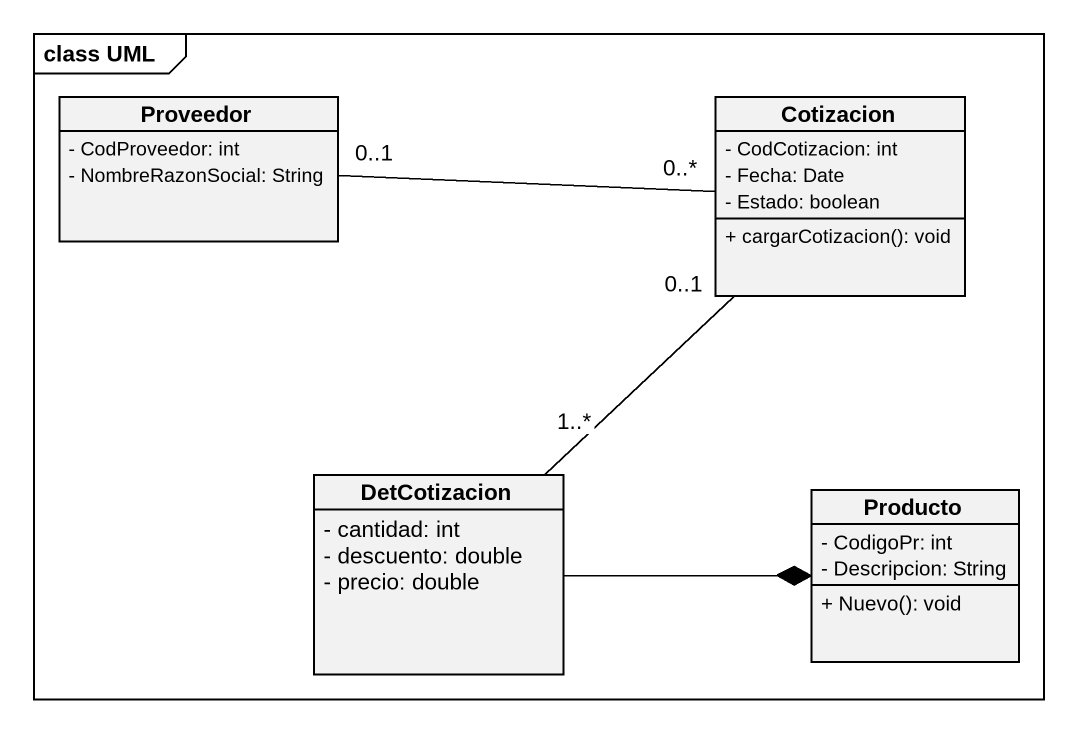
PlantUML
@startuml
mainframe class UML
hide circle
hide empty members
skinparam classAttributeIconSize 0
class Proveedor {
  - CodProveedor: int
  - NombreRazonSocial: String
}
class Cotizacion {
  - CodCotizacion: int
  - Fecha: Date
  - Estado: boolean
  + cargarCotizacion(): void
}
class DetCotizacion {
  - cantidad: int
  - descuento: double
  - precio: double
}
class Producto {
  - CodigoPr: int
  - Descripcion: String
  + Nuevo(): void
}
Proveedor "0..1" -right- "0..*" Cotizacion
Cotizacion "0..1" -- "1..*" DetCotizacion
DetCotizacion -right-* Producto
@enduml
